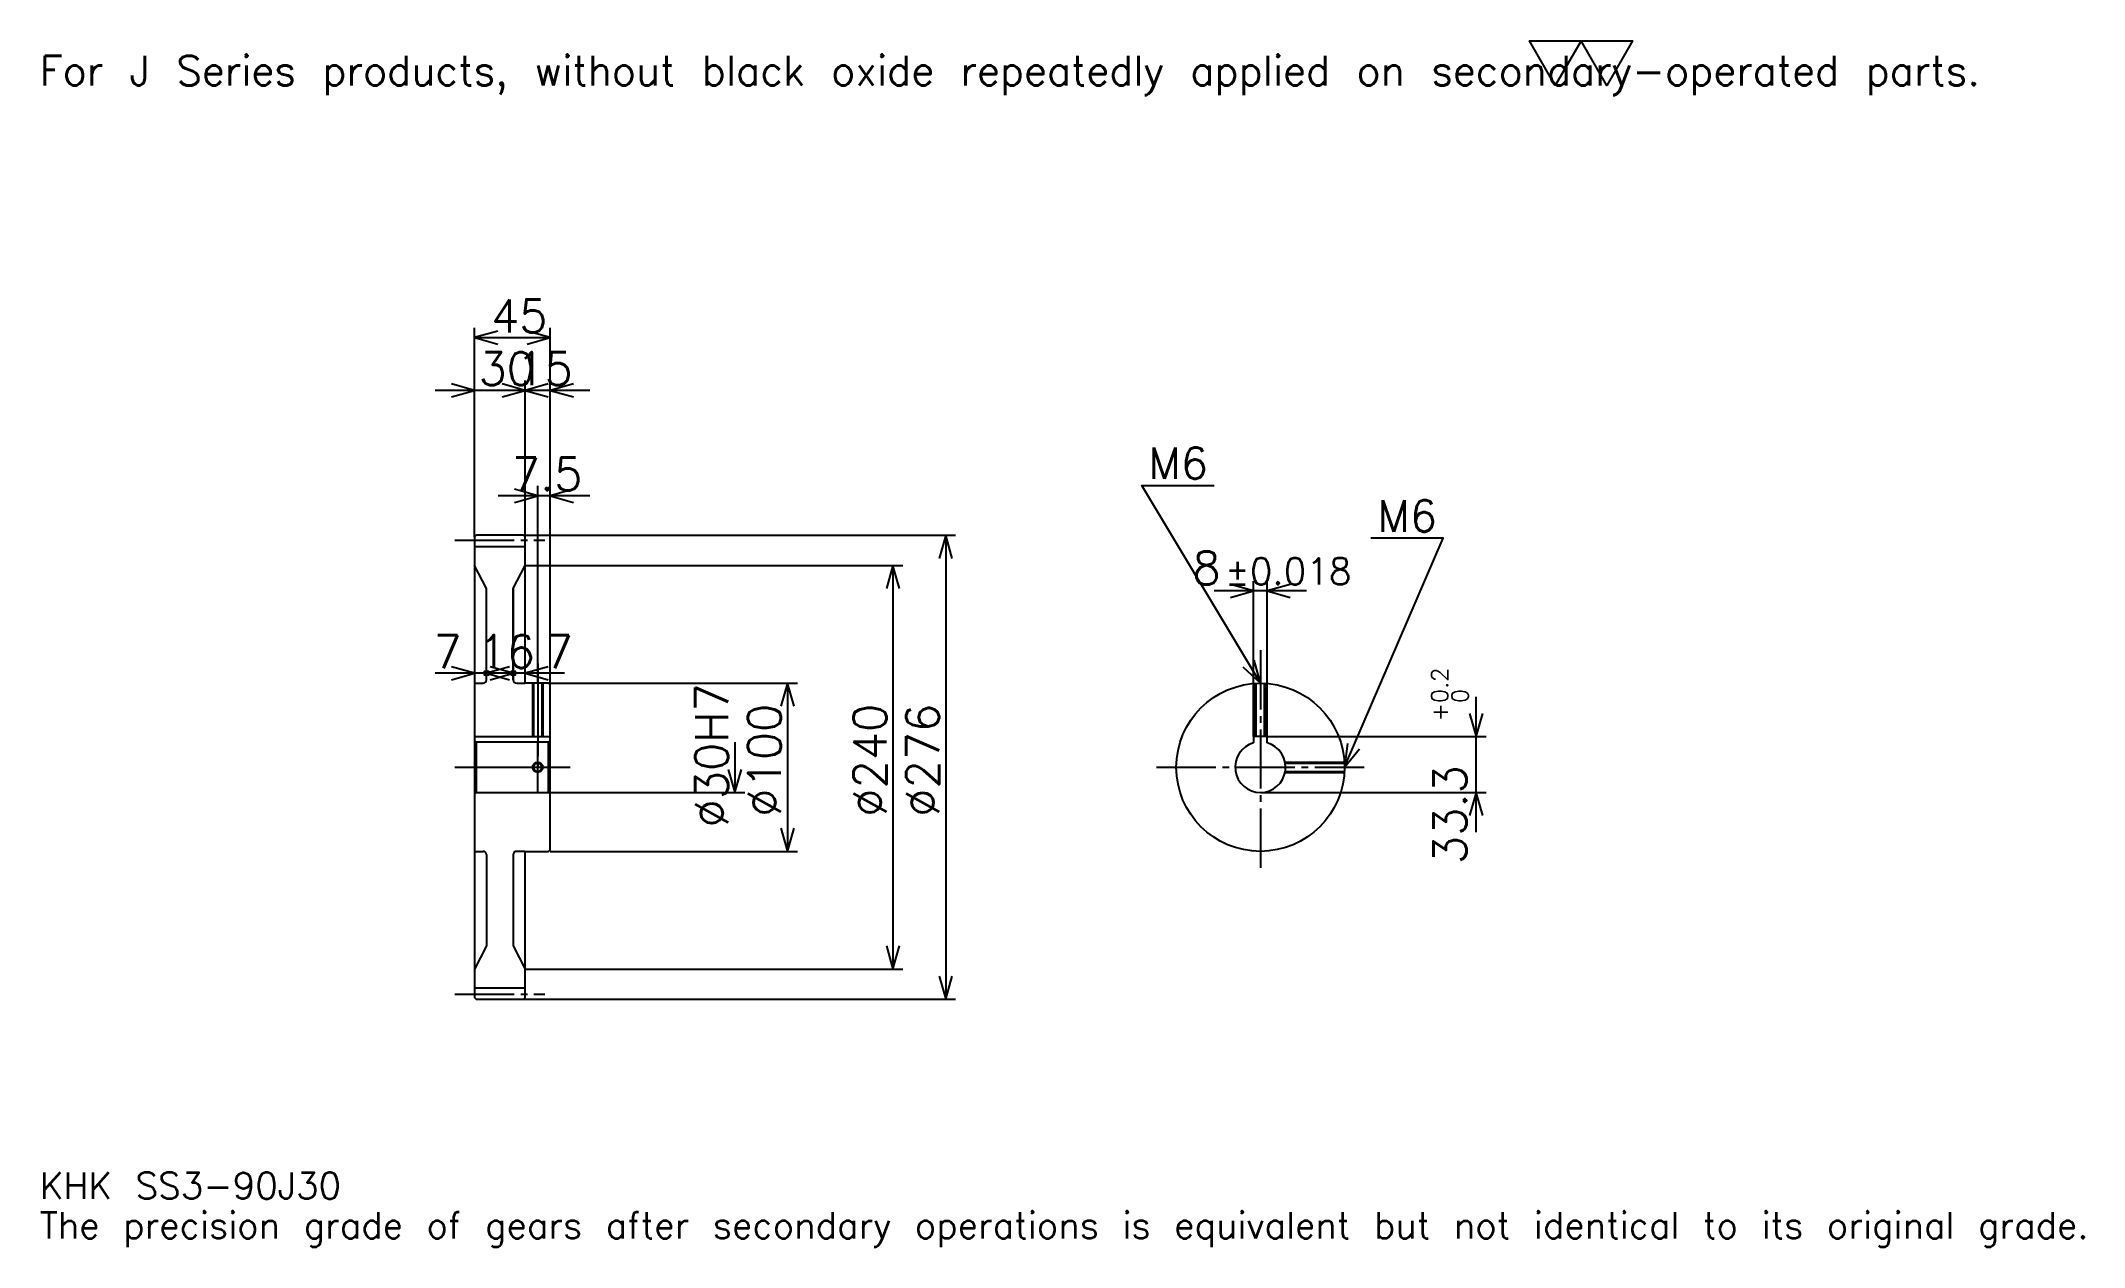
# Model space of a CAD drawing. Extents: x 40 to 1255, y 14 to 732.
import ezdxf

# ---------------------------------------------------------------- set-up
doc = ezdxf.new("R2010")
doc.units = 0
doc.linetypes.add('DASHDOT', pattern=[47.027027, 35.27027, -3.918919, 3.918919, -3.918919])
doc.layers.get('0').update_dxf_attribs({"linetype": 'CONTINUOUS'})
doc.layers.add('DASHDOT', color=6, linetype='DASHDOT')
doc.styles.add('KANJI', font='TXT', dxfattribs={"bigfont": 'BIGFONT'})

msp = doc.modelspace()

# ---------------------------------------------------------------- linework, layer by layer
at = {"color": 5}
for p, q in [((297.83783, 437.797302), (297.83783, 561.243286)), ((342.83783, 437.797302), (342.83783, 561.243286)), ((297.83783, 555.364868), (342.83783, 555.364868)), ((351.351349, 524.01355), (274.32431, 524.01355)), ((366.351349, 524.01355), (304.32431, 524.01355)), ((327.83783, 437.797302), (327.83783, 529.891907)), ((335.33783, 437.797302), (335.33783, 467.189209)), ((366.351349, 461.310822), (311.82431, 461.310822)), ((297.83783, 436.797302), (297.83783, 437.797302)), ((326.83783, 437.797302), (342.83783, 437.797302)), ((327.83783, 436.797302), (327.83783, 437.797302)), ((335.33783, 349.797302), (335.33783, 437.797302)), ((335.33783, 349.797302), (335.33783, 437.797302)), ((342.83783, 437.797302), (583.851318, 437.797302)), ((342.83783, 348.797302), (342.83783, 437.797302)), ((577.972961, 437.797302), (577.972961, 161.797302)), ((327.83783, 419.797302), (342.83783, 419.797302)), ((342.83783, 419.797302), (552.5, 419.797302)), ((546.621582, 419.797302), (546.621582, 179.797302)), ((792.648682, 404.66217), (737.621582, 404.66217)), ((761.135132, 318.09729), (761.135132, 410.540527)), ((769.135132, 318.09729), (769.135132, 410.540527)), ((328.351349, 355.716217), (274.32431, 355.716217)), ((344.351349, 355.716217), (281.32431, 355.716217)), ((351.351349, 355.716217), (297.32431, 355.716217)), ((342.83783, 349.797302), (489.797302, 349.797302)), ((483.918915, 349.797302), (483.918915, 249.797302)), ((893.513489, 261.283783), (893.513489, 341.610809)), ((769.135132, 318.09729), (899.391846, 318.09729)), ((452.567566, 314.797302), (452.567566, 284.797302)), ((342.83783, 284.797302), (458.445923, 284.797302)), ((765.135132, 284.797302), (899.391846, 284.797302)), ((342.83783, 249.797302), (489.797302, 249.797302)), ((327.83783, 179.797302), (342.83783, 179.797302)), ((342.83783, 179.797302), (552.5, 179.797302)), ((326.83783, 161.797302), (342.83783, 161.797302)), ((342.83783, 161.797302), (583.851318, 161.797302))]:
    msp.add_line(p, q, dxfattribs=at)
at = {"color": 4}
for p, q in [((297.83783, 431.047302), (327.83783, 431.047302)), ((320.83783, 406.059021), (320.83783, 351.797302)), ((297.83783, 349.797302), (302.83783, 349.797302)), ((322.83783, 349.797302), (327.83783, 349.797302)), ((297.83783, 318.09729), (342.83783, 318.09729)), ((342.83783, 315.797302), (341.83783, 314.797302)), ((297.83783, 283.797302), (298.83783, 284.797302)), ((342.83783, 283.797302), (341.83783, 284.797302)), ((297.83783, 249.797302), (302.83783, 249.797302)), ((320.83783, 247.797302), (320.83783, 193.535583)), ((327.83783, 249.797302), (322.83783, 249.797302)), ((297.83783, 168.547302), (327.83783, 168.547302))]:
    msp.add_line(p, q, dxfattribs=at)
at = {"color": 7}
msp.add_lwpolyline([(940.540527, 705.405396), (925.256714, 731.897278), (986.391907, 731.897278), (971.108093, 705.405396), (955.824341, 731.897278), (940.540527, 705.405396)], dxfattribs=at)
at = {"color": 5}
for points in [[(311.554047, 559.283813), (297.83783, 555.364868), (311.554047, 551.445923)], [(329.121613, 551.445923), (342.83783, 555.364868), (329.121613, 559.283813)], [(284.121613, 520.094604), (297.83783, 524.01355), (284.121613, 527.932434)], [(314.121613, 520.094604), (327.83783, 524.01355), (314.121613, 527.932434)], [(341.554047, 527.932434), (327.83783, 524.01355), (341.554047, 520.094604)], [(356.554047, 527.932434), (342.83783, 524.01355), (356.554047, 520.094604)], [(321.621613, 457.391907), (335.33783, 461.310822), (321.621613, 465.229736)], [(356.554047, 465.229736), (342.83783, 461.310822), (356.554047, 457.391907)], [(765.135132, 349.797302), (694.594604, 467.364868), (737.702698, 467.364868)], [(581.891846, 424.081085), (577.972961, 437.797302), (574.054077, 424.081085)], [(815.135132, 299.797302), (873.918884, 436.013519), (830.810791, 436.013519)], [(550.540527, 406.081085), (546.621582, 419.797302), (542.702698, 406.081085)], [(747.418945, 400.743256), (761.135132, 404.66217), (747.418945, 408.581085)], [(782.851318, 408.581085), (769.135132, 404.66217), (782.851318, 400.743256)], [(284.121613, 351.797302), (297.83783, 355.716217), (284.121613, 359.635132)], [(304.83783, 355.716217), (303.66214, 356.891907), (306.013519, 356.891907), (306.013519, 354.540558), (303.66214, 354.540558), (303.66214, 356.891907), (304.83783, 355.716217), (306.013519, 354.540558), (306.013519, 356.891907), (304.83783, 355.716217)], [(318.554047, 359.635132), (304.83783, 355.716217), (318.554047, 351.797302)], [(307.121613, 351.797302), (320.83783, 355.716217), (307.121613, 359.635132)], [(320.83783, 355.716217), (319.66214, 356.891907), (322.013519, 356.891907), (322.013519, 354.540558), (319.66214, 354.540558), (319.66214, 356.891907), (320.83783, 355.716217), (322.013519, 354.540558), (322.013519, 356.891907), (320.83783, 355.716217)], [(341.554047, 359.635132), (327.83783, 355.716217), (341.554047, 351.797302)], [(754.717773, 359.542603), (765.135132, 349.797302), (761.438599, 363.575134)], [(487.83783, 336.081085), (483.918915, 349.797302), (480, 336.081085)], [(889.594543, 331.813507), (893.513489, 318.09729), (897.432434, 331.813507)], [(816.97168, 313.943665), (815.135132, 299.797302), (824.16803, 310.838104)], [(448.648651, 298.513519), (452.567566, 284.797302), (456.486481, 298.513519)], [(897.432434, 271.081085), (893.513489, 284.797302), (889.594543, 271.081085)], [(480, 263.513519), (483.918915, 249.797302), (487.83783, 263.513519)], [(542.702698, 193.513519), (546.621582, 179.797302), (550.540527, 193.513519)], [(574.054077, 175.513519), (577.972961, 161.797302), (581.891846, 175.513519)]]:
    msp.add_lwpolyline(points, dxfattribs=at)
at = {"color": 4}
for points in [[(327.83783, 436.797302), (326.83783, 437.797302), (298.83783, 437.797302), (297.83783, 436.797302), (297.83783, 283.797302)], [(297.83783, 283.797302), (297.83783, 162.797302), (298.83783, 161.797302), (326.83783, 161.797302), (327.83783, 162.797302), (327.83783, 249.797302), (341.83783, 249.797302), (342.83783, 250.797302), (342.83783, 348.797302), (341.83783, 349.797302), (327.83783, 349.797302), (327.83783, 436.797302)], [(304.83783, 351.797302), (304.83783, 406.059021), (297.83783, 419.797302)], [(320.83783, 351.797302), (320.83783, 406.059021), (327.83783, 419.797302)], [(332.33783, 349.797302), (332.33783, 318.09729)], [(332.877838, 349.797302), (332.877838, 318.09729)], [(337.797821, 349.797302), (337.797821, 318.09729)], [(338.33783, 349.797302), (338.33783, 318.09729)], [(762.135132, 318.09729), (762.135132, 349.707214)], [(762.675171, 318.09729), (762.675171, 349.736755)], [(767.595093, 318.09729), (767.595093, 349.736755)], [(768.135132, 318.09729), (768.135132, 349.707214)], [(769.135132, 314.25412), (769.135132, 318.09729), (761.135132, 318.09729), (761.135132, 314.25412)], [(297.83783, 315.797302), (298.83783, 314.797302), (298.83783, 284.797302), (341.83783, 284.797302), (341.83783, 314.797302), (298.83783, 314.797302)], [(779.832031, 302.797302), (815.045044, 302.797302)], [(779.832031, 296.797302), (815.045044, 296.797302)], [(779.932007, 302.257294), (815.074585, 302.257294)], [(779.932007, 297.337311), (815.074585, 297.337311)], [(304.83783, 247.797302), (304.83783, 193.535583), (297.83783, 179.797302)], [(320.83783, 247.797302), (320.83783, 193.535583), (327.83783, 179.797302)]]:
    msp.add_lwpolyline(points, dxfattribs=at)
for centre, radius in [((765.135132, 299.797302), 50), ((335.33783, 299.797302), 2.46)]:
    msp.add_circle(centre, radius, dxfattribs=at)
at = {"color": 7}
msp.add_circle((335.33783, 299.797302), 3, dxfattribs=at)
at = {"color": 4}
for centre, radius, start, end in [((302.83783, 351.797302), 2, 270, 0), ((322.83783, 351.797302), 2, 180, 270), ((765.135132, 299.797302), 15, 105.466010323, 74.533989677), ((302.83783, 247.797302), 2, 0, 90), ((322.83783, 247.797302), 2, 90, 180)]:
    msp.add_arc(centre, radius, start, end, dxfattribs=at)
at = {"layer": 'DASHDOT', "color": 7}
for p, q in [((286.081085, 434.797302), (339.594574, 434.797302)), ((765.135132, 369.391907), (765.135132, 238.040543)), ((335.33783, 349.797302), (335.33783, 299.797302)), ((286.081085, 299.797302), (354.594574, 299.797302)), ((703.378357, 299.797302), (826.891907, 299.797302)), ((286.081085, 164.797302), (339.594574, 164.797302))]:
    msp.add_line(p, q, dxfattribs=at)
for points in [[(335.33783, 361.554047), (335.33783, 306.340546)], [(335.33783, 285.040558), (335.33783, 314.554047)], [(320.581085, 299.797302), (350.094574, 299.797302)]]:
    msp.add_lwpolyline(points, dxfattribs=at)

# ---------------------------------------------------------------- texts
at = {"color": 7, "style": 'KANJI'}
for s, height, p in [('For J Series products, without black oxide repeatedly applied on secondary-operated parts.', 17.635135, (39.18919, 705.405396)), ('45', 19.594595, (307.601349, 558.5)), ('30', 19.594595, (300.101349, 527.148682)), ('15', 19.594595, (322.601349, 527.148682)), ('M6', 18.810812, (698.51355, 471.283783)), ('7.5', 19.594595, (319.983093, 464.445953)), ('M6', 18.810812, (834.729736, 439.932434)), ('8', 19.594595, (724.687988, 408.581085)), ('%%p0.018', 15.675676, (744.084229, 408.581085)), ('7', 19.594595, (273.344574, 358.851349)), ('16', 19.594595, (300.101349, 358.851349)), ('7', 19.594595, (339.594604, 358.851349)), ('KHK SS3-90J30', 15.675676, (39.18919, 43.108109)), ('The precision grade of gears after secondary operations is equivalent but not identical to its original grade.', 15.675676, (39.18919, 19.594595))]:
    msp.add_text(s, height=height, dxfattribs=at).set_placement(p)
for s, height, p in [('0.2', 9.797297, (876.662109, 338.032227)), ('%%c30H7', 19.594595, (448.648651, 264.03717)), ('0', 9.797297, (888.810791, 338.032227)), ('%%c100', 19.594595, (480, 270.405396)), ('%%c240', 19.594595, (542.702698, 270.405396)), ('%%c276', 19.594595, (574.054077, 270.405396)), ('+', 9.797297, (876.662109, 327.059265)), ('33.3', 19.594595, (887.635132, 242.246094))]:
    msp.add_text(s, height=height, rotation=90, dxfattribs=at).set_placement(p)

doc.saveas('drawing.dxf')
